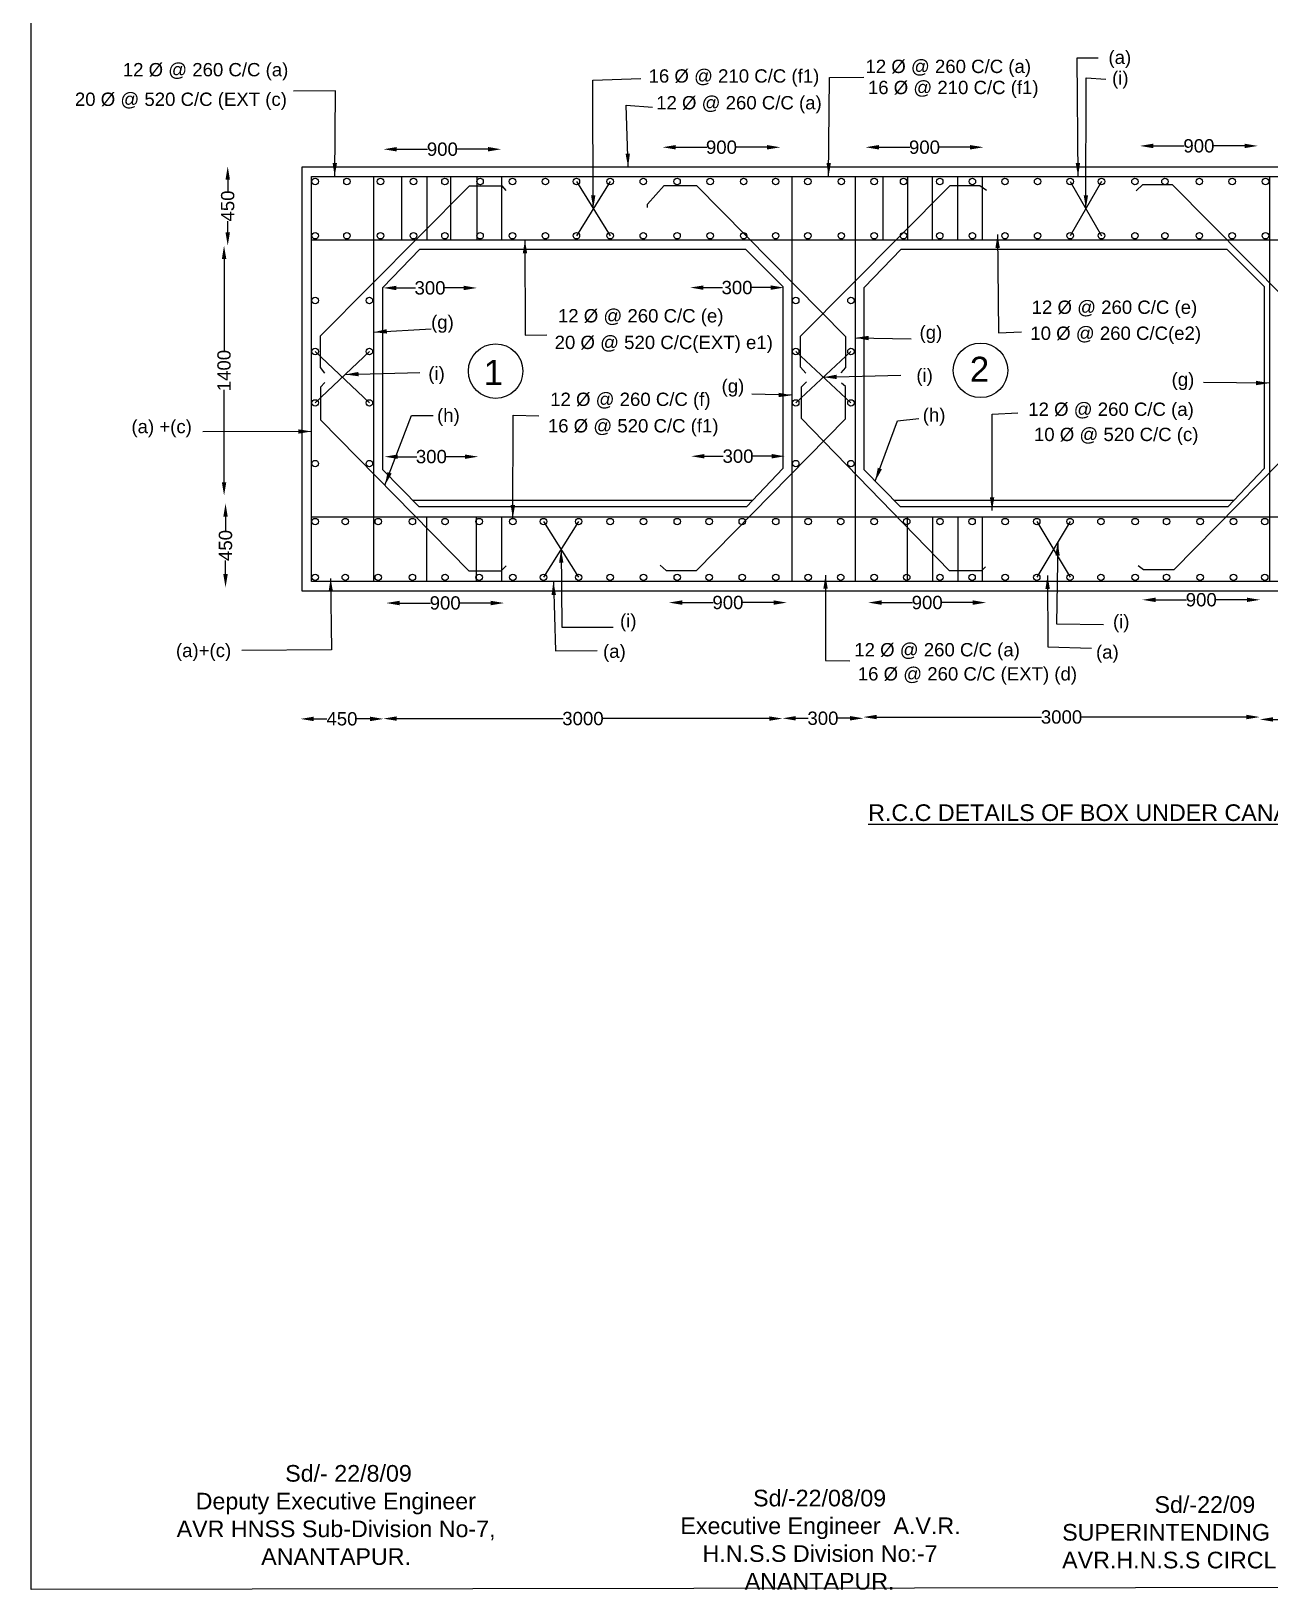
# Model space of a CAD drawing. Header units: millimetres. Extents: x 5124 to 2511772, y 2311 to 44400941.
# Drawn here: x 2500679 to 2504403, y 44393005 to 44397688 of the extents above; entities that cross this region are included whole.
import ezdxf
from ezdxf.enums import TextEntityAlignment as Align

# ---------------------------------------------------------------- set-up
doc = ezdxf.new("R2010")
doc.units = ezdxf.units.MM
doc.header["$MEASUREMENT"] = 0
for name, color, linetype in [('DIMENSION', 7, 'Continuous'), ('DRAWING', 2, 'Continuous'), ('TEXT', 7, 'Continuous')]:
    doc.layers.add(name, color=color, linetype=linetype)
doc.styles.get("Standard").update_dxf_attribs({"font": 'arial.ttf', "height": 40})
doc.dimstyles.get("Standard").update_dxf_attribs({"dimtxt": 40, "dimasz": 40, "dimexe": 0.18, "dimexo": 0.0625, "dimgap": 0.09, "dimtad": 0, "dimdec": 0, "dimzin": 0, "dimdsep": 46, "dimtxsty": 'Standard', "dimcen": 0.09, "dimse1": 1, "dimse2": 1, "dimclrd": 1, "dimadec": 0, "dimazin": 0, "dimtfac": 1, "dimtdec": 0, "dimtofl": 0, "dimtmove": 0, "dimatfit": 3, "dimfxl": 1, "dimtolj": 1, "dimtzin": 0, "dimarcsym": 0})

# ---------------------------------------------------------------- blocks, each defined once
blk = doc.blocks.new('*D85')
at = {"layer": 'Defpoints', "color": 0}
for p in [(2501737.4, 44396916.4), (2502019.3, 44396917), (2502019.3, 44396915.1)]:
    blk.add_point(p, dxfattribs=at)
at = {"layer": 'DIMENSION', "color": 1, "lineweight": -2}
for p, q in [((2501777.4, 44396917), (2501834.2, 44396917)), ((2501979.3, 44396917), (2501922.5, 44396917))]:
    blk.add_line(p, q, dxfattribs=at)
at = {"layer": 'DIMENSION', "color": 1}
for points in [[(2501777.4, 44396923.6), (2501777.4, 44396910.3), (2501737.4, 44396917)], [(2501979.3, 44396923.6), (2501979.3, 44396910.3), (2502019.3, 44396917)]]:
    blk.add_solid(points, dxfattribs=at)
at = {"layer": 'DIMENSION', "color": 0, "insert": (2501878.3, 44396917), "char_height": 40, "attachment_point": 5}
blk.add_mtext('\\A1;300', dxfattribs=at)
blk = doc.blocks.new('*D86')
at = {"layer": 'Defpoints', "color": 0}
for p in [(2502660.3, 44396917.4), (2502942.1, 44396918), (2502942.1, 44396916.1)]:
    blk.add_point(p, dxfattribs=at)
at = {"layer": 'DIMENSION', "color": 1, "lineweight": -2}
for p, q in [((2502700.3, 44396918), (2502757, 44396918)), ((2502902.1, 44396918), (2502845.4, 44396918))]:
    blk.add_line(p, q, dxfattribs=at)
at = {"layer": 'DIMENSION', "color": 1}
for points in [[(2502700.3, 44396924.6), (2502700.3, 44396911.3), (2502660.3, 44396918)], [(2502902.1, 44396924.6), (2502902.1, 44396911.3), (2502942.1, 44396918)]]:
    blk.add_solid(points, dxfattribs=at)
at = {"layer": 'DIMENSION', "color": 0, "insert": (2502801.2, 44396918), "char_height": 40, "attachment_point": 5}
blk.add_mtext('\\A1;300', dxfattribs=at)
blk = doc.blocks.new('*D91')
at = {"layer": 'Defpoints', "color": 0}
for p in [(2502663.3, 44396410.7), (2502945.1, 44396411.3), (2502945.1, 44396409.5)]:
    blk.add_point(p, dxfattribs=at)
at = {"layer": 'DIMENSION', "color": 1, "lineweight": -2}
for p, q in [((2502703.3, 44396411.3), (2502760, 44396411.3)), ((2502905.1, 44396411.3), (2502848.4, 44396411.3))]:
    blk.add_line(p, q, dxfattribs=at)
at = {"layer": 'DIMENSION', "color": 1}
for points in [[(2502703.3, 44396418), (2502703.3, 44396404.7), (2502663.3, 44396411.3)], [(2502905.1, 44396418), (2502905.1, 44396404.7), (2502945.1, 44396411.3)]]:
    blk.add_solid(points, dxfattribs=at)
at = {"layer": 'DIMENSION', "color": 0, "insert": (2502804.2, 44396411.3), "char_height": 40, "attachment_point": 5}
blk.add_mtext('\\A1;300', dxfattribs=at)
blk = doc.blocks.new('*D92')
at = {"layer": 'Defpoints', "color": 0}
for p in [(2501741.4, 44396409.3), (2502023.3, 44396410), (2502023.3, 44396408.1)]:
    blk.add_point(p, dxfattribs=at)
at = {"layer": 'DIMENSION', "color": 1, "lineweight": -2}
for p, q in [((2501781.4, 44396410), (2501838.2, 44396410)), ((2501983.3, 44396410), (2501926.6, 44396410))]:
    blk.add_line(p, q, dxfattribs=at)
at = {"layer": 'DIMENSION', "color": 1}
for points in [[(2501781.4, 44396416.6), (2501781.4, 44396403.3), (2501741.4, 44396410)], [(2501983.3, 44396416.6), (2501983.3, 44396403.3), (2502023.3, 44396410)]]:
    blk.add_solid(points, dxfattribs=at)
at = {"layer": 'DIMENSION', "color": 0, "insert": (2501882.4, 44396410), "char_height": 40, "attachment_point": 5}
blk.add_mtext('\\A1;300', dxfattribs=at)
blk = doc.blocks.new('*D93')
at = {"layer": 'Defpoints', "color": 0}
for p in [(2501738.3, 44397332.9), (2502092.5, 44397333.7), (2502092.5, 44397332.9)]:
    blk.add_point(p, dxfattribs=at)
at = {"layer": 'DIMENSION', "color": 1, "lineweight": -2}
for p, q in [((2501778.3, 44397333.7), (2501871.2, 44397333.7)), ((2502052.5, 44397333.7), (2501959.6, 44397333.7))]:
    blk.add_line(p, q, dxfattribs=at)
at = {"layer": 'DIMENSION', "color": 1}
for points in [[(2501778.3, 44397340.4), (2501778.3, 44397327), (2501738.3, 44397333.7)], [(2502052.5, 44397340.4), (2502052.5, 44397327), (2502092.5, 44397333.7)]]:
    blk.add_solid(points, dxfattribs=at)
at = {"layer": 'DIMENSION', "color": 0, "insert": (2501915.4, 44397333.7), "char_height": 40, "attachment_point": 5}
blk.add_mtext('\\A1;900', dxfattribs=at)
blk = doc.blocks.new('*D94')
at = {"layer": 'Defpoints', "color": 0}
for p in [(2502577.1, 44397338.9), (2502931.4, 44397339.7), (2502931.4, 44397338.9)]:
    blk.add_point(p, dxfattribs=at)
at = {"layer": 'DIMENSION', "color": 1, "lineweight": -2}
for p, q in [((2502617.1, 44397339.7), (2502710.1, 44397339.7)), ((2502891.4, 44397339.7), (2502798.5, 44397339.7))]:
    blk.add_line(p, q, dxfattribs=at)
at = {"layer": 'DIMENSION', "color": 1}
for points in [[(2502617.1, 44397346.3), (2502617.1, 44397333), (2502577.1, 44397339.7)], [(2502891.4, 44397346.3), (2502891.4, 44397333), (2502931.4, 44397339.7)]]:
    blk.add_solid(points, dxfattribs=at)
at = {"layer": 'DIMENSION', "color": 0, "insert": (2502754.3, 44397339.7), "char_height": 40, "attachment_point": 5}
blk.add_mtext('\\A1;900', dxfattribs=at)
blk = doc.blocks.new('*D95')
at = {"layer": 'Defpoints', "color": 0}
for p in [(2503187.5, 44397338.9), (2503541.8, 44397339.7), (2503541.8, 44397338.9)]:
    blk.add_point(p, dxfattribs=at)
at = {"layer": 'DIMENSION', "color": 1, "lineweight": -2}
for p, q in [((2503227.5, 44397339.7), (2503320.5, 44397339.7)), ((2503501.8, 44397339.7), (2503408.9, 44397339.7))]:
    blk.add_line(p, q, dxfattribs=at)
at = {"layer": 'DIMENSION', "color": 1}
for points in [[(2503227.5, 44397346.3), (2503227.5, 44397333), (2503187.5, 44397339.7)], [(2503501.8, 44397346.3), (2503501.8, 44397333), (2503541.8, 44397339.7)]]:
    blk.add_solid(points, dxfattribs=at)
at = {"layer": 'DIMENSION', "color": 0, "insert": (2503364.7, 44397339.7), "char_height": 40, "attachment_point": 5}
blk.add_mtext('\\A1;900', dxfattribs=at)
blk = doc.blocks.new('*D96')
at = {"layer": 'Defpoints', "color": 0}
for p in [(2504012.5, 44397342.9), (2504366.7, 44397343.7), (2504366.7, 44397342.9)]:
    blk.add_point(p, dxfattribs=at)
at = {"layer": 'DIMENSION', "color": 1, "lineweight": -2}
for p, q in [((2504052.5, 44397343.7), (2504145.4, 44397343.7)), ((2504326.7, 44397343.7), (2504233.8, 44397343.7))]:
    blk.add_line(p, q, dxfattribs=at)
at = {"layer": 'DIMENSION', "color": 1}
for points in [[(2504052.5, 44397350.4), (2504052.5, 44397337), (2504012.5, 44397343.7)], [(2504326.7, 44397350.4), (2504326.7, 44397337), (2504366.7, 44397343.7)]]:
    blk.add_solid(points, dxfattribs=at)
at = {"layer": 'DIMENSION', "color": 0, "insert": (2504189.6, 44397343.7), "char_height": 40, "attachment_point": 5}
blk.add_mtext('\\A1;900', dxfattribs=at)
blk = doc.blocks.new('*D105')
at = {"layer": 'Defpoints', "color": 0}
for p in [(2504019.4, 44395979.1), (2504373.7, 44395979.9), (2504373.7, 44395979.1)]:
    blk.add_point(p, dxfattribs=at)
at = {"layer": 'DIMENSION', "color": 1, "lineweight": -2}
for p, q in [((2504059.4, 44395979.9), (2504152.4, 44395979.9)), ((2504333.7, 44395979.9), (2504240.8, 44395979.9))]:
    blk.add_line(p, q, dxfattribs=at)
at = {"layer": 'DIMENSION', "color": 1}
for points in [[(2504059.4, 44395986.5), (2504059.4, 44395973.2), (2504019.4, 44395979.9)], [(2504333.7, 44395986.5), (2504333.7, 44395973.2), (2504373.7, 44395979.9)]]:
    blk.add_solid(points, dxfattribs=at)
at = {"layer": 'DIMENSION', "color": 0, "insert": (2504196.6, 44395979.9), "char_height": 40, "attachment_point": 5}
blk.add_mtext('\\A1;900', dxfattribs=at)
blk = doc.blocks.new('*D106')
at = {"layer": 'Defpoints', "color": 0}
for p in [(2503195.6, 44395970.8), (2503549.9, 44395971.6), (2503549.9, 44395970.8)]:
    blk.add_point(p, dxfattribs=at)
at = {"layer": 'DIMENSION', "color": 1, "lineweight": -2}
for p, q in [((2503235.6, 44395971.6), (2503328.6, 44395971.6)), ((2503509.9, 44395971.6), (2503417, 44395971.6))]:
    blk.add_line(p, q, dxfattribs=at)
at = {"layer": 'DIMENSION', "color": 1}
for points in [[(2503235.6, 44395978.3), (2503235.6, 44395964.9), (2503195.6, 44395971.6)], [(2503509.9, 44395978.3), (2503509.9, 44395964.9), (2503549.9, 44395971.6)]]:
    blk.add_solid(points, dxfattribs=at)
at = {"layer": 'DIMENSION', "color": 0, "insert": (2503372.8, 44395971.6), "char_height": 40, "attachment_point": 5}
blk.add_mtext('\\A1;900', dxfattribs=at)
blk = doc.blocks.new('*D107')
at = {"layer": 'Defpoints', "color": 0}
for p in [(2502596.6, 44395970.8), (2502950.9, 44395971.6), (2502950.9, 44395970.8)]:
    blk.add_point(p, dxfattribs=at)
at = {"layer": 'DIMENSION', "color": 1, "lineweight": -2}
for p, q in [((2502636.6, 44395971.6), (2502729.5, 44395971.6)), ((2502910.9, 44395971.6), (2502818, 44395971.6))]:
    blk.add_line(p, q, dxfattribs=at)
at = {"layer": 'DIMENSION', "color": 1}
for points in [[(2502636.6, 44395978.3), (2502636.6, 44395964.9), (2502596.6, 44395971.6)], [(2502910.9, 44395978.3), (2502910.9, 44395964.9), (2502950.9, 44395971.6)]]:
    blk.add_solid(points, dxfattribs=at)
at = {"layer": 'DIMENSION', "color": 0, "insert": (2502773.8, 44395971.6), "char_height": 40, "attachment_point": 5}
blk.add_mtext('\\A1;900', dxfattribs=at)
blk = doc.blocks.new('*D108')
at = {"layer": 'Defpoints', "color": 0}
for p in [(2501746.7, 44395969.5), (2502100.9, 44395970.3), (2502100.9, 44395969.5)]:
    blk.add_point(p, dxfattribs=at)
at = {"layer": 'DIMENSION', "color": 1, "lineweight": -2}
for p, q in [((2501786.7, 44395970.3), (2501879.6, 44395970.3)), ((2502060.9, 44395970.3), (2501968, 44395970.3))]:
    blk.add_line(p, q, dxfattribs=at)
at = {"layer": 'DIMENSION', "color": 1}
for points in [[(2501786.7, 44395977), (2501786.7, 44395963.6), (2501746.7, 44395970.3)], [(2502060.9, 44395977), (2502060.9, 44395963.6), (2502100.9, 44395970.3)]]:
    blk.add_solid(points, dxfattribs=at)
at = {"layer": 'DIMENSION', "color": 0, "insert": (2501923.8, 44395970.3), "char_height": 40, "attachment_point": 5}
blk.add_mtext('\\A1;900', dxfattribs=at)
blk = doc.blocks.new('*D109')
at = {"layer": 'Defpoints', "color": 0}
for p in [(2501262.4, 44396269.3), (2501263.6, 44396017.1), (2501263.6, 44396017.1)]:
    blk.add_point(p, dxfattribs=at)
at = {"layer": 'DIMENSION', "color": 1, "lineweight": -2}
for p, q in [((2501263.6, 44396229.3), (2501263.6, 44396188.2)), ((2501263.6, 44396057.1), (2501263.6, 44396098.2))]:
    blk.add_line(p, q, dxfattribs=at)
at = {"layer": 'DIMENSION', "color": 1}
for points in [[(2501256.9, 44396229.3), (2501270.3, 44396229.3), (2501263.6, 44396269.3)], [(2501256.9, 44396057.1), (2501270.3, 44396057.1), (2501263.6, 44396017.1)]]:
    blk.add_solid(points, dxfattribs=at)
at = {"layer": 'DIMENSION', "color": 0, "insert": (2501263.6, 44396143.2), "char_height": 40, "attachment_point": 5, "rotation": 90}
blk.add_mtext('\\A1;450', dxfattribs=at)
blk = doc.blocks.new('*D110')
at = {"layer": 'Defpoints', "color": 0}
for p in [(2501259.2, 44397044.1), (2501263.6, 44397044.1), (2501264.8, 44396293.4)]:
    blk.add_point(p, dxfattribs=at)
at = {"layer": 'DIMENSION', "color": 1, "lineweight": -2}
for p, q in [((2501259.2, 44397004.1), (2501259.2, 44396726.6)), ((2501259.2, 44396333.4), (2501259.2, 44396610.8))]:
    blk.add_line(p, q, dxfattribs=at)
at = {"layer": 'DIMENSION', "color": 1}
for points in [[(2501252.6, 44397004.1), (2501265.9, 44397004.1), (2501259.2, 44397044.1)], [(2501252.6, 44396333.4), (2501265.9, 44396333.4), (2501259.2, 44396293.4)]]:
    blk.add_solid(points, dxfattribs=at)
at = {"layer": 'DIMENSION', "color": 0, "insert": (2501259.2, 44396668.7), "char_height": 40, "attachment_point": 5, "rotation": 90}
blk.add_mtext('\\A1;1400', dxfattribs=at)
blk = doc.blocks.new('*D111')
at = {"layer": 'Defpoints', "color": 0}
for p in [(2501263.6, 44397282.1), (2501270.2, 44397282.1), (2501263.6, 44397044.1)]:
    blk.add_point(p, dxfattribs=at)
at = {"layer": 'DIMENSION', "color": 1, "lineweight": -2}
for p, q in [((2501270.2, 44397242.1), (2501270.2, 44397208.1)), ((2501270.2, 44397084.1), (2501270.2, 44397118))]:
    blk.add_line(p, q, dxfattribs=at)
at = {"layer": 'DIMENSION', "color": 1}
for points in [[(2501263.5, 44397242.1), (2501276.8, 44397242.1), (2501270.2, 44397282.1)], [(2501263.5, 44397084.1), (2501276.8, 44397084.1), (2501270.2, 44397044.1)]]:
    blk.add_solid(points, dxfattribs=at)
at = {"layer": 'DIMENSION', "color": 0, "insert": (2501270.2, 44397163.1), "char_height": 40, "attachment_point": 5, "rotation": 90}
blk.add_mtext('\\A1;450', dxfattribs=at)
blk = doc.blocks.new('*D112')
at = {"layer": 'Defpoints', "color": 0}
for p in [(2501488.8, 44395622.1), (2501488.8, 44395622.1), (2501738.2, 44395620.2)]:
    blk.add_point(p, dxfattribs=at)
at = {"layer": 'DIMENSION', "color": 1, "lineweight": -2}
for p, q in [((2501528.8, 44395622.1), (2501568.5, 44395622.1)), ((2501698.2, 44395622.1), (2501658.5, 44395622.1))]:
    blk.add_line(p, q, dxfattribs=at)
at = {"layer": 'DIMENSION', "color": 1}
for points in [[(2501528.8, 44395628.8), (2501528.8, 44395615.4), (2501488.8, 44395622.1)], [(2501698.2, 44395628.8), (2501698.2, 44395615.4), (2501738.2, 44395622.1)]]:
    blk.add_solid(points, dxfattribs=at)
at = {"layer": 'DIMENSION', "color": 0, "insert": (2501613.5, 44395622.1), "char_height": 40, "attachment_point": 5}
blk.add_mtext('\\A1;450', dxfattribs=at)
blk = doc.blocks.new('*D113')
at = {"layer": 'Defpoints', "color": 0}
for p in [(2501738.2, 44395620.2), (2502937.9, 44395623), (2502937.9, 44395622.4)]:
    blk.add_point(p, dxfattribs=at)
at = {"layer": 'DIMENSION', "color": 1, "lineweight": -2}
for p, q in [((2501778.2, 44395623), (2502278.3, 44395623)), ((2502897.9, 44395623), (2502397.8, 44395623))]:
    blk.add_line(p, q, dxfattribs=at)
at = {"layer": 'DIMENSION', "color": 1}
for points in [[(2501778.2, 44395629.7), (2501778.2, 44395616.4), (2501738.2, 44395623)], [(2502897.9, 44395629.7), (2502897.9, 44395616.4), (2502937.9, 44395623)]]:
    blk.add_solid(points, dxfattribs=at)
at = {"layer": 'DIMENSION', "color": 0, "insert": (2502338, 44395623), "char_height": 40, "attachment_point": 5}
blk.add_mtext('\\A1;3000', dxfattribs=at)
blk = doc.blocks.new('*D114')
at = {"layer": 'Defpoints', "color": 0}
for p in [(2502937.9, 44395623), (2503180.9, 44395623.9), (2503180.9, 44395623.9)]:
    blk.add_point(p, dxfattribs=at)
at = {"layer": 'DIMENSION', "color": 1, "lineweight": -2}
for p, q in [((2502977.9, 44395623.9), (2503015.2, 44395623.9)), ((2503140.9, 44395623.9), (2503103.6, 44395623.9))]:
    blk.add_line(p, q, dxfattribs=at)
at = {"layer": 'DIMENSION', "color": 1}
for points in [[(2502977.9, 44395630.6), (2502977.9, 44395617.3), (2502937.9, 44395623.9)], [(2503140.9, 44395630.6), (2503140.9, 44395617.3), (2503180.9, 44395623.9)]]:
    blk.add_solid(points, dxfattribs=at)
at = {"layer": 'DIMENSION', "color": 0, "insert": (2503059.4, 44395623.9), "char_height": 40, "attachment_point": 5}
blk.add_mtext('\\A1;300', dxfattribs=at)
blk = doc.blocks.new('*D115')
at = {"layer": 'Defpoints', "color": 0}
for p in [(2503180.9, 44395623.9), (2504372.5, 44395627.7), (2504372.5, 44395627.7)]:
    blk.add_point(p, dxfattribs=at)
at = {"layer": 'DIMENSION', "color": 1, "lineweight": -2}
for p, q in [((2503220.9, 44395627.7), (2503716.9, 44395627.7)), ((2504332.5, 44395627.7), (2503836.4, 44395627.7))]:
    blk.add_line(p, q, dxfattribs=at)
at = {"layer": 'DIMENSION', "color": 1}
for points in [[(2503220.9, 44395634.4), (2503220.9, 44395621.1), (2503180.9, 44395627.7)], [(2504332.5, 44395634.4), (2504332.5, 44395621.1), (2504372.5, 44395627.7)]]:
    blk.add_solid(points, dxfattribs=at)
at = {"layer": 'DIMENSION', "color": 0, "insert": (2503776.7, 44395627.7), "char_height": 40, "attachment_point": 5}
blk.add_mtext('\\A1;3000', dxfattribs=at)
blk = doc.blocks.new('*D116')
at = {"layer": 'Defpoints', "color": 0}
for p in [(2504372.5, 44395627.7), (2504611.9, 44395620.6), (2504611.9, 44395618.4)]:
    blk.add_point(p, dxfattribs=at)
at = {"layer": 'DIMENSION', "color": 1, "lineweight": -2}
for p, q in [((2504412.5, 44395620.6), (2504448, 44395620.6)), ((2504571.9, 44395620.6), (2504536.4, 44395620.6))]:
    blk.add_line(p, q, dxfattribs=at)
at = {"layer": 'DIMENSION', "color": 1}
for points in [[(2504412.5, 44395627.2), (2504412.5, 44395613.9), (2504372.5, 44395620.6)], [(2504571.9, 44395627.2), (2504571.9, 44395613.9), (2504611.9, 44395620.6)]]:
    blk.add_solid(points, dxfattribs=at)
at = {"layer": 'DIMENSION', "color": 0, "insert": (2504492.2, 44395620.6), "char_height": 40, "attachment_point": 5}
blk.add_mtext('\\A1;300', dxfattribs=at)

msp = doc.modelspace()

# ---------------------------------------------------------------- linework, layer by layer
at = {"layer": 'DIMENSION', "color": 0}
msp.add_lwpolyline([(2511301.9, 44393022.6), (2500679.3, 44393006.7), (2500679.3, 44400863.2), (2511273.2, 44400863.2)], close=True, dxfattribs=at)
for centre in [(2502075.5, 44396667.1), (2503533.2, 44396669.4)]:
    msp.add_circle(centre, 81.9, dxfattribs=at)
at = {"layer": 'DRAWING', "color": 0}
for points in [[(2501493.5, 44397280.6), (2507493, 44397280.6), (2507493, 44396006.1), (2501493.5, 44396006.1)], [(2501522, 44397252.1), (2507464.5, 44397252.1), (2507464.5, 44396034.6), (2501522, 44396034.6)]]:
    msp.add_lwpolyline(points, close=True, dxfattribs=at)
for points in [[(2501708.5, 44397252.1), (2501708.5, 44396034.6)], [(2501792.8, 44397252.1), (2501792.8, 44397061.1)], [(2501868.4, 44397252.1), (2501868.4, 44397061.1)], [(2501940.2, 44397252.1), (2501940.2, 44397061.1)], [(2502018.6, 44397252.1), (2502018.6, 44397061.1)], [(2502093.6, 44397252.1), (2502093.6, 44397061.1)], [(2502966, 44397252.1), (2502966, 44396034.6)], [(2503156.5, 44397252.1), (2503156.5, 44396034.6)], [(2503239.1, 44397252.1), (2503239.1, 44397061.1)], [(2503314.1, 44397252.1), (2503314.1, 44397061.1)], [(2503388.2, 44397252.1), (2503388.2, 44397061.1)], [(2503464, 44397252.1), (2503464, 44397061.1)], [(2503538.1, 44397252.1), (2503538.1, 44397061.1)], [(2504401.5, 44397252.1), (2504401.5, 44396034.6)], [(2501562, 44396661.4), (2501549.1, 44396677.9), (2501549.1, 44396773.4), (2501996.9, 44397224.2), (2502093.8, 44397224.2), (2502105.9, 44397210.2)], [(2502419.8, 44397236.8), (2502318.3, 44397073.9)], [(2502318.3, 44397236.8), (2502419.8, 44397073.9)], [(2502532.4, 44397158.2), (2502532.4, 44397168.2), (2502582.6, 44397224.9), (2502679.4, 44397224.9), (2503127.3, 44396771.2), (2503127.3, 44396677.8), (2503113, 44396661.8)], [(2503008.4, 44396661.1), (2502992.3, 44396678.6), (2502992.3, 44396771.8), (2503441.7, 44397224.5), (2503531.1, 44397224.5), (2503550.9, 44397210.5)], [(2503896.8, 44397236.8), (2503802.8, 44397073.9)], [(2503802.8, 44397236.8), (2503896.8, 44397073.9)], [(2504001.2, 44397208.9), (2504021.2, 44397227.5), (2504109.5, 44397227.5), (2504563, 44396770.5), (2504563, 44396676.1), (2504552, 44396663.3)], [(2501522, 44397061.1), (2507464.5, 44397061.1)], [(2501736, 44396918.6), (2501848, 44397033.1), (2502826.4, 44397033.1), (2502938.5, 44396921), (2502938.5, 44396374.4), (2502829.4, 44396259.7), (2501845.5, 44396259.7), (2501736.3, 44396370.8), (2501736, 44396918.6)], [(2503182.9, 44396918.6), (2503294.9, 44397033.1), (2504273.3, 44397033.1), (2504385.4, 44396921), (2504385.4, 44396374.4), (2504276.3, 44396259.7), (2503292.4, 44396259.7), (2503183.1, 44396370.8), (2503182.9, 44396918.6)], [(2501696, 44396725.9), (2501533.2, 44396571.5)], [(2501533.2, 44396725.9), (2501696, 44396571.5)], [(2503143.7, 44396725.9), (2502977.7, 44396571.5)], [(2502977.7, 44396725.9), (2503143.7, 44396571.5)], [(2501561.6, 44396632.4), (2501549.4, 44396618.9), (2501549.4, 44396520.5), (2501995, 44396067.5), (2502091.9, 44396067.5), (2502106.9, 44396082.2)], [(2502570.2, 44396083.8), (2502587.7, 44396068), (2502679, 44396068), (2503126.9, 44396524), (2503126.9, 44396620.4), (2503115, 44396630.5)], [(2503009.8, 44396635.1), (2502993.6, 44396619.1), (2502993.6, 44396525.5), (2503439, 44396068.1), (2503537.2, 44396068.1), (2503548.1, 44396079.5)], [(2504545.6, 44396637.5), (2504564.3, 44396616.1), (2504564.3, 44396526.3), (2504114.2, 44396070), (2504022.7, 44396070), (2504007, 44396082.3)], [(2501826, 44396279.5), (2502848.2, 44396279.4)], [(2503272.9, 44396279.5), (2504295.1, 44396279.4)], [(2501522, 44396229.1), (2507464.5, 44396229.1)], [(2501867.9, 44396229.1), (2501867.9, 44396034.6)], [(2502017.2, 44396229.1), (2502017.2, 44396034.6)], [(2502092.7, 44396229.1), (2502092.7, 44396034.6)], [(2503312.7, 44396229.1), (2503312.7, 44396034.6)], [(2503388.8, 44396229.1), (2503388.8, 44396034.6)], [(2503464.5, 44396229.1), (2503464.5, 44396034.6)], [(2503538.5, 44396229.1), (2503538.5, 44396034.6)], [(2502325.1, 44396215), (2502219.5, 44396047.5)], [(2502219.5, 44396215), (2502325.1, 44396047.5)], [(2503802.2, 44396215), (2503702.1, 44396047.5)], [(2503702.1, 44396215), (2503802.2, 44396047.5)]]:
    msp.add_lwpolyline(points, dxfattribs=at)
for centre in [(2501533.2, 44397236.8), (2501628.5, 44397236.8), (2501729.6, 44397236.8), (2501828.6, 44397236.8), (2501923.1, 44397236.8), (2502028.7, 44397236.8), (2502126.1, 44397236.8), (2502225, 44397236.8), (2502318.3, 44397236.8), (2502419.8, 44397236.8), (2502519.4, 44397236.8), (2502620.9, 44397236.8), (2502720.5, 44397236.8), (2502821.1, 44397236.8), (2502917.3, 44397236.8), (2503014.1, 44397236.8), (2503114.7, 44397236.8), (2503213.3, 44397236.8), (2503301.8, 44397236.8), (2503410.5, 44397236.8), (2503508.6, 44397236.8), (2503606.7, 44397236.8), (2503704.8, 44397236.8), (2503802.8, 44397236.8), (2503896.8, 44397236.8), (2503997.4, 44397236.8), (2504087.6, 44397236.8), (2504190.9, 44397236.8), (2504289.7, 44397236.8), (2504389.9, 44397236.8), (2501533.2, 44397073.9), (2501628.5, 44397073.9), (2501729.6, 44397073.9), (2501828.6, 44397073.9), (2501923.1, 44397073.9), (2502028.7, 44397073.9), (2502126.1, 44397073.9), (2502225, 44397073.9), (2502318.3, 44397073.9), (2502419.8, 44397073.9), (2502519.4, 44397073.9), (2502620.9, 44397073.9), (2502720.5, 44397073.9), (2502821.1, 44397073.9), (2502917.3, 44397073.9), (2503014.1, 44397073.9), (2503114.7, 44397073.9), (2503213.3, 44397073.9), (2503301.8, 44397073.9), (2503410.5, 44397073.9), (2503508.6, 44397073.9), (2503606.7, 44397073.9), (2503704.8, 44397073.9), (2503802.8, 44397073.9), (2503896.8, 44397073.9), (2503997.4, 44397073.9), (2504087.6, 44397073.9), (2504190.9, 44397073.9), (2504289.7, 44397073.9), (2504389.9, 44397073.9), (2501533.2, 44396879.3), (2501696, 44396879.3), (2502977.7, 44396879.3), (2503143.7, 44396879.3), (2501533.2, 44396725.9), (2501696, 44396725.9), (2502977.7, 44396725.9), (2503143.7, 44396725.9), (2501533.2, 44396571.5), (2501696, 44396571.5), (2502977.7, 44396571.5), (2503143.7, 44396571.5), (2501533.2, 44396389.2), (2501696, 44396389.2), (2502977.7, 44396389.2), (2503143.7, 44396389.2), (2501533.2, 44396215), (2501623.6, 44396215), (2501722.7, 44396215), (2501825.3, 44396215), (2501923.4, 44396215), (2502026.1, 44396215), (2502127.2, 44396215), (2502219.5, 44396215), (2502325.1, 44396215), (2502419.8, 44396215), (2502519.9, 44396215), (2502621.5, 44396215), (2502717.3, 44396215), (2502816.9, 44396215), (2502917.5, 44396215), (2503015.2, 44396215), (2503112.8, 44396215), (2503213.4, 44396215), (2503311.2, 44396215), (2503411.3, 44396215), (2503507.8, 44396215), (2503607.1, 44396215), (2503702.1, 44396215), (2503802.2, 44396215), (2503895.2, 44396215), (2503998, 44396215), (2504092.5, 44396215), (2504193.4, 44396215), (2504293.6, 44396215), (2504387.5, 44396215), (2501533.2, 44396047.5), (2501623.6, 44396047.5), (2501722.7, 44396047.5), (2501825.3, 44396047.5), (2501923.4, 44396047.5), (2502026.1, 44396047.5), (2502127.2, 44396047.5), (2502219.5, 44396047.5), (2502325.1, 44396047.5), (2502419.8, 44396047.5), (2502519.9, 44396047.5), (2502621.5, 44396047.5), (2502717.3, 44396047.5), (2502816.9, 44396047.5), (2502917.5, 44396047.5), (2503015.2, 44396047.5), (2503112.8, 44396047.5), (2503213.4, 44396047.5), (2503311.2, 44396047.5), (2503411.3, 44396047.5), (2503507.8, 44396047.5), (2503607.1, 44396047.5), (2503702.1, 44396047.5), (2503802.2, 44396047.5), (2503895.2, 44396047.5), (2503998, 44396047.5), (2504092.5, 44396047.5), (2504193.4, 44396047.5), (2504293.6, 44396047.5), (2504387.5, 44396047.5)]:
    msp.add_circle(centre, 9.72, dxfattribs=at)

# ---------------------------------------------------------------- texts
at = {"layer": 'DRAWING', "color": 0, "char_height": 50, "attachment_point": 1}
for s, insert, width in [('\\pi247.75;    Sd/- 22/8/09\\P\\pi56.247;Deputy Executive Engineer  \\P\\pi-0.98324;AVR HNSS Sub-Division No-7, \\P\\pi253.25;ANANTAPUR.', (2501117.6, 44393380.3), 950.626), ('\\pi271.08;Sd/-22/08/09\\P\\pi52.526;Executive Engineer  A.V.R. \\P\\pi119.14;H.N.S.S Division No:-7 \\P\\pi245.91;ANANTAPUR.', (2502578.4, 44393306.1), 935.953), ('\\A1;^I    Sd/-22/09\\PSUPERINTENDING ENGINEER  AVR.H.N.S.S CIRCLE Anantapur ', (2503778.5, 44393286.5), 1077.722)]:
    msp.add_mtext(s, dxfattribs=dict(at, insert=insert, width=width))
at = {"layer": 'TEXT', "color": 0}
for s, height, p in [('(a)', 40, (2503917.7, 44397589.9)), ('12 Ø @ 260 C/C (a)', 40, (2500954.7, 44397552.8)), ('16 Ø @ 210 C/C (f1)', 40, (2502535.3, 44397533.9)), ('12 Ø @ 260 C/C (a)', 40, (2503187.3, 44397562.7)), ('16 Ø @ 210 C/C (f1)', 40, (2503194.5, 44397499.3)), ('(i)', 40, (2503928.5, 44397527.9)), ('20 Ø @ 520 C/C (EXT (c)', 40, (2500810.8, 44397463.9)), ('12 Ø @ 260 C/C (a)', 40, (2502558.1, 44397453.5)), ('12 Ø @ 260 C/C (e)', 40, (2503686.9, 44396839.1)), ('(g)', 40, (2501881.5, 44396794.2)), ('12 Ø @ 260 C/C (e)', 40, (2502262.8, 44396813.4)), ('(g)', 40, (2503349.8, 44396763.6)), ('10 Ø @ 260 C/C(e2)', 40, (2503682.9, 44396760.9)), ('20 Ø @ 520 C/C(EXT) e1)', 40, (2502252.9, 44396733.4)), ('2', 75, (2503501, 44396635.2)), ('(i)', 40, (2501873.1, 44396640.1)), ('(g)', 40, (2502754.7, 44396602.5)), ('(i)', 40, (2503340.2, 44396634.7)), ('(g)', 40, (2504107.5, 44396622.3)), ('12 Ø @ 260 C/C (f)', 40, (2502239.5, 44396562.4)), ('(h)', 40, (2501899.4, 44396514.4)), ('(h)', 40, (2503359.4, 44396515.5)), ('12 Ø @ 260 C/C (a)', 40, (2503676.6, 44396532.6)), ('(a) +(c)', 40, (2500980.7, 44396480.5)), ('16 Ø @ 520 C/C (f1)', 40, (2502232.5, 44396482.8)), (' 10 Ø @ 520 C/C (c)', 40, (2503678.2, 44396456.9)), ('(i)', 40, (2502449.4, 44395896.9)), ('(i)', 40, (2503931.3, 44395894.7)), ('(a)+(c)', 40, (2501114.5, 44395807.8)), ('(a)', 40, (2502398.4, 44395805.5)), ('12 Ø @ 260 C/C (a)', 40, (2503153.7, 44395810)), ('(a)', 40, (2503880.3, 44395803.2)), (' 16 Ø @ 260 C/C (EXT) (d)', 40, (2503148.6, 44395737.5)), ('%%UR.C.C DETAILS OF BOX UNDER CANAL TROUGH (4 VENTS OF 3.00 M X 1.40 M)', 50, (2503195.4, 44395315.4))]:
    msp.add_text(s, height=height, dxfattribs=at).set_placement(p)
msp.add_text('1', height=75, dxfattribs=at).set_placement((2502068.9, 44396625.7), align=Align.CENTER)

# ---------------------------------------------------------------- dimensions: what is measured, and where the dimension line sits
at = {"layer": 'DIMENSION', "color": 0}
for base, p1, p2, text, picture, middle in [((2502092.5, 44397333.7), (2501738.3, 44397332.9), (2502092.5, 44397332.9), '900', '*D93', (2501915.4, 44397333.7)), ((2502931.4, 44397339.7), (2502577.1, 44397338.9), (2502931.4, 44397338.9), '900', '*D94', (2502754.3, 44397339.7)), ((2503541.8, 44397339.7), (2503187.5, 44397338.9), (2503541.8, 44397338.9), '900', '*D95', (2503364.7, 44397339.7)), ((2504366.7, 44397343.7), (2504012.5, 44397342.9), (2504366.7, 44397342.9), '900', '*D96', (2504189.6, 44397343.7)), ((2502019.3, 44396917), (2501737.4, 44396916.4), (2502019.3, 44396915.1), '300', '*D85', (2501878.3, 44396917)), ((2502942.1, 44396918), (2502660.3, 44396917.4), (2502942.1, 44396916.1), '300', '*D86', (2502801.2, 44396918)), ((2502023.3, 44396410), (2501741.4, 44396409.3), (2502023.3, 44396408.1), '300', '*D92', (2501882.4, 44396410)), ((2502945.1, 44396411.3), (2502663.3, 44396410.7), (2502945.1, 44396409.5), '300', '*D91', (2502804.2, 44396411.3)), ((2502100.9, 44395970.3), (2501746.7, 44395969.5), (2502100.9, 44395969.5), '900', '*D108', (2501923.8, 44395970.3)), ((2502950.9, 44395971.6), (2502596.6, 44395970.8), (2502950.9, 44395970.8), '900', '*D107', (2502773.8, 44395971.6)), ((2503549.9, 44395971.6), (2503195.6, 44395970.8), (2503549.9, 44395970.8), '900', '*D106', (2503372.8, 44395971.6)), ((2504373.7, 44395979.9), (2504019.4, 44395979.1), (2504373.7, 44395979.1), '900', '*D105', (2504196.6, 44395979.9)), ((2501488.8, 44395622.1), (2501738.2, 44395620.2), (2501488.8, 44395622.1), '450', '*D112', (2501613.5, 44395622.1)), ((2502937.9, 44395623), (2501738.2, 44395620.2), (2502937.9, 44395622.4), '3000', '*D113', (2502338, 44395623)), ((2503180.9, 44395623.9), (2502937.9, 44395623), (2503180.9, 44395623.9), '300', '*D114', (2503059.4, 44395623.9)), ((2504372.5, 44395627.7), (2503180.9, 44395623.9), (2504372.5, 44395627.7), '3000', '*D115', (2503776.7, 44395627.7)), ((2504611.9, 44395620.6), (2504372.5, 44395627.7), (2504611.9, 44395618.4), '300', '*D116', (2504492.2, 44395620.6))]:
    dim = msp.add_linear_dim(base=base, p1=p1, p2=p2, text=text, dimstyle='Standard', dxfattribs=at)
    dim.commit()
    dim.dimension.update_dxf_attribs({"geometry": picture, "text_midpoint": middle})
for base, p1, p2, text, picture, middle in [((2501270.2, 44397282.1), (2501263.6, 44397044.1), (2501263.6, 44397282.1), '450', '*D111', (2501270.2, 44397163.1)), ((2501259.2, 44397044.1), (2501264.8, 44396293.4), (2501263.6, 44397044.1), '1400', '*D110', (2501259.2, 44396668.7)), ((2501263.6, 44396017.1), (2501262.4, 44396269.3), (2501263.6, 44396017.1), '450', '*D109', (2501263.6, 44396143.2))]:
    dim = msp.add_linear_dim(base=base, p1=p1, p2=p2, angle=90, text=text, dimstyle='Standard', dxfattribs=at)
    dim.commit()
    dim.dimension.update_dxf_attribs({"geometry": picture, "text_midpoint": middle})

# ---------------------------------------------------------------- leaders
for points in [[(2503826.2, 44397252.1), (2503823.3, 44397608), (2503887, 44397608)], [(2502369, 44397155.4), (2502367.6, 44397541.1), (2502512.5, 44397546.5)], [(2503076.4, 44397252.1), (2503079.2, 44397549), (2503182.1, 44397550)], [(2503849.8, 44397155.4), (2503850.8, 44397548.4), (2503910.2, 44397544.1)], [(2501591.7, 44397252.1), (2501594.4, 44397509.3), (2501467.5, 44397508.4)], [(2502473.8, 44397280.6), (2502468.4, 44397466), (2502547.5, 44397460.6)], [(2502163.7, 44397061.1), (2502164.4, 44396774.9), (2502229, 44396775.7)], [(2503584.2, 44397077.1), (2503586.8, 44396782.2), (2503656.4, 44396784.9)], [(2501708.5, 44396784.1), (2501881.5, 44396794.2)], [(2503156.5, 44396767.2), (2503324.3, 44396763.9)], [(2501623.4, 44396657), (2501847.3, 44396663.1)], [(2503060.7, 44396648.7), (2503293.1, 44396654.9)], [(2502966, 44396594.4), (2502845.8, 44396597.7)], [(2504401.5, 44396630.9), (2504203.2, 44396633.1)], [(2501742.6, 44396324.1), (2501822.4, 44396533.8), (2501887.7, 44396533.8)], [(2502127.2, 44396224.7), (2502128.6, 44396534.6), (2502205.6, 44396532.9)], [(2503216.6, 44396336.8), (2503283.4, 44396517.8), (2503348.1, 44396524.3)], [(2503567.8, 44396247.9), (2503568.6, 44396537.5), (2503645.4, 44396541.7)], [(2501522, 44396485.8), (2501195.4, 44396485)], [(2502272.3, 44396131.3), (2502274.8, 44395898), (2502428.5, 44395898)], [(2503765.2, 44396153.1), (2503761.4, 44395907.4), (2503903.2, 44395905.3)], [(2501579.5, 44396044.1), (2501581.8, 44395829.7), (2501312.9, 44395827.2)], [(2502249, 44396034.6), (2502255.2, 44395826.8), (2502380.6, 44395828)], [(2503067.2, 44396053.7), (2503067.2, 44395797.1), (2503140.5, 44395796.9)], [(2503734.7, 44396052.9), (2503735, 44395839), (2503866.9, 44395834.8)]]:
    msp.add_leader(points, dimstyle='Standard', override={"dimgap": 0.09, "dimtad": 0}, dxfattribs=at)

doc.saveas('drawing.dxf')
